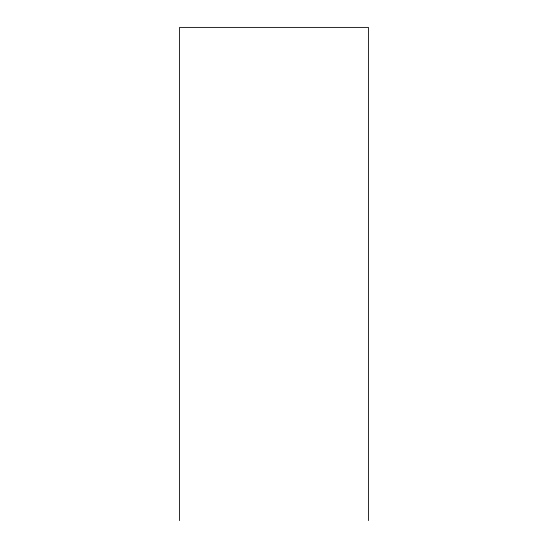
<?xml version="1.0" encoding="UTF-8"?>
<svg xmlns="http://www.w3.org/2000/svg" width="548" height="548" viewBox="0 0 548 548"><rect width="100%" height="100%" fill="white"/><g stroke="black" fill="none" stroke-linecap="round" stroke-linejoin="round"><path stroke-width="0.82" d="M368.42 520.6L368.42 27.4L179.58 27.4L179.58 520.6"/></g></svg>
